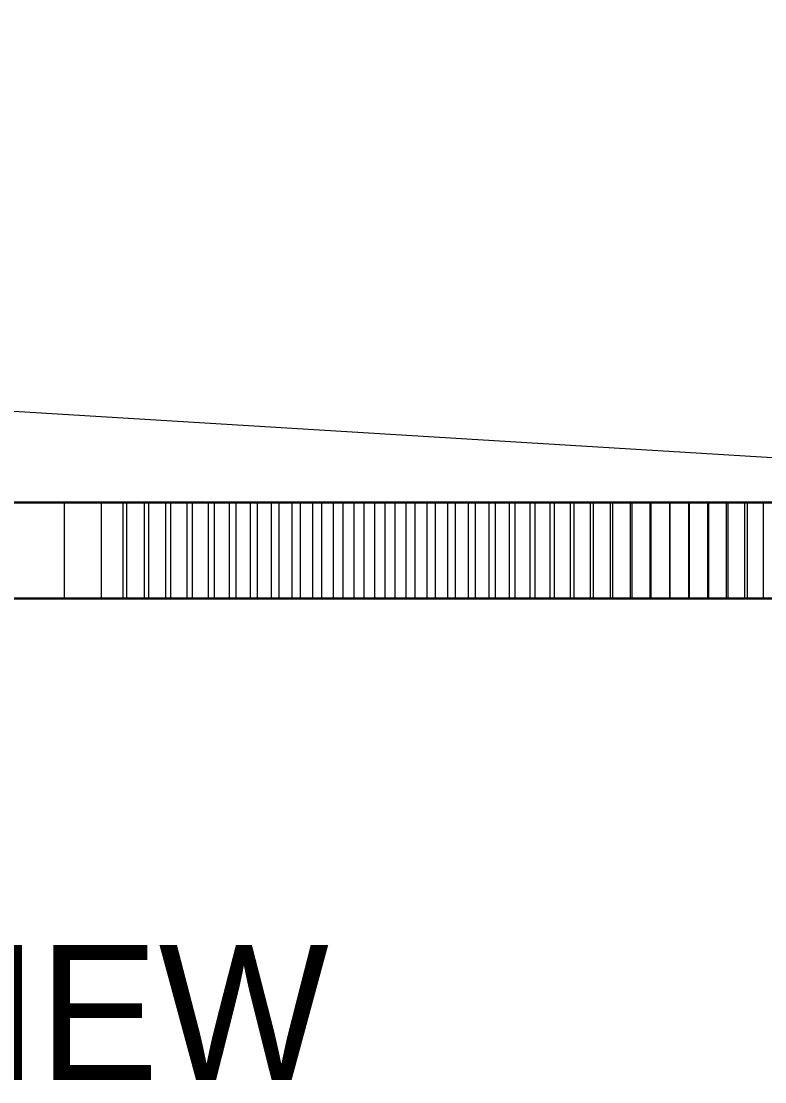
# Model space of a CAD drawing. Header units: millimetres. Extents: x 7 to 445, y 7 to 290.
# Drawn here: x 147.23 to 162.68, y 57.96 to 80 of the extents above; entities that cross this region are included whole.
import ezdxf
from ezdxf.enums import TextEntityAlignment as Align

# ---------------------------------------------------------------- set-up
doc = ezdxf.new("R2010")
doc.units = ezdxf.units.MM
doc.linetypes.add('CENTER_STD', pattern=[9, 6, -1, 1, -1])
doc.linetypes.add('DASHED_STD', pattern=[3, 2, -1])
for name, color, linetype, lineweight in [('CENTER', 7, 'CENTER_STD', 13), ('GDT', 7, 'Continuous', 20), ('HIDDEN', 7, 'DASHED_STD', 13), ('NOTES', 7, 'Continuous', 18), ('VISIBLE', 7, 'Continuous', 30)]:
    doc.layers.add(name, color=color, linetype=linetype, lineweight=lineweight)

msp = doc.modelspace()

# ---------------------------------------------------------------- linework, layer by layer
at = {"layer": 'CENTER'}
msp.add_line((30, 68), (240, 68), dxfattribs=at)
at = {"layer": 'GDT'}
msp.add_line((15, 80), (178, 70), dxfattribs=at)
at = {"layer": 'HIDDEN'}
for points in [[(204, 70), (202.27, 70), (197.167, 70), (188.946, 70), (178.021, 70), (164.938, 70), (150.354, 70), (135, 70), (119.646, 70), (105.062, 70), (91.979, 70), (81.054, 70), (72.833, 70), (67.73, 70), (66, 70)], [(72, 70), (73.58, 70), (78.239, 70), (85.745, 70), (95.72, 70), (107.665, 70), (120.981, 70), (135, 70), (149.019, 70), (162.335, 70), (174.28, 70), (184.255, 70), (191.761, 70), (196.42, 70), (198, 70)], [(198, 70), (196.42, 70), (191.761, 70), (184.255, 70), (174.28, 70), (162.335, 70), (149.019, 70), (135, 70), (120.981, 70), (107.665, 70), (95.72, 70), (85.745, 70), (78.239, 70), (73.58, 70), (72, 70)], [(149.421, 70), (149.315, 70), (149.199, 70), (149.076, 70), (148.949, 70), (148.822, 70), (148.697, 70), (148.579, 70), (148.469, 70), (148.371, 70), (148.287, 70), (148.22, 70), (148.17, 70), (148.14, 70), (148.13, 70)], [(148.13, 70), (148.135, 70), (148.149, 70), (148.172, 70), (148.205, 70), (148.246, 70), (148.294, 70), (148.351, 70), (148.414, 70), (148.484, 70), (148.558, 70), (148.638, 70), (148.72, 70), (148.805, 70), (148.892, 70)], [(148.13, 68), (148.13, 70)], [(148.892, 70), (148.892, 68)], [(148.892, 70), (148.919, 70), (148.948, 70), (148.978, 70), (149.008, 70), (149.039, 70), (149.07, 70), (149.102, 70), (149.135, 70), (149.168, 70), (149.202, 70), (149.236, 70), (149.27, 70), (149.304, 70), (149.339, 70)], [(149.339, 70), (149.339, 68)], [(149.339, 70), (149.366, 70), (149.395, 70), (149.424, 70), (149.454, 70), (149.485, 70), (149.516, 70), (149.548, 70), (149.581, 70), (149.614, 70), (149.647, 70), (149.681, 70), (149.715, 70), (149.749, 70), (149.784, 70)], [(149.421, 68), (149.421, 70)], [(149.879, 70), (149.85, 70), (149.821, 70), (149.791, 70), (149.76, 70), (149.729, 70), (149.696, 70), (149.663, 70), (149.63, 70), (149.596, 70), (149.562, 70), (149.527, 70), (149.492, 70), (149.457, 70), (149.421, 70)], [(149.784, 70), (149.784, 68)], [(149.784, 70), (149.811, 70), (149.839, 70), (149.869, 70), (149.898, 70), (149.929, 70), (149.96, 70), (149.992, 70), (150.025, 70), (150.058, 70), (150.091, 70), (150.125, 70), (150.159, 70), (150.193, 70), (150.227, 70)], [(149.879, 68), (149.879, 70)], [(150.334, 70), (150.306, 70), (150.277, 70), (150.247, 70), (150.216, 70), (150.185, 70), (150.153, 70), (150.12, 70), (150.087, 70), (150.053, 70), (150.019, 70), (149.984, 70), (149.949, 70), (149.914, 70), (149.879, 70)], [(150.227, 70), (150.227, 68)], [(150.227, 70), (150.254, 70), (150.283, 70), (150.311, 70), (150.341, 70), (150.372, 70), (150.403, 70), (150.435, 70), (150.467, 70), (150.5, 70), (150.533, 70), (150.567, 70), (150.6, 70), (150.635, 70), (150.669, 70)], [(150.334, 68), (150.334, 70)], [(150.788, 70), (150.76, 70), (150.731, 70), (150.702, 70), (150.671, 70), (150.64, 70), (150.608, 70), (150.575, 70), (150.542, 70), (150.508, 70), (150.474, 70), (150.439, 70), (150.405, 70), (150.37, 70), (150.334, 70)], [(150.669, 70), (150.669, 68)], [(150.669, 70), (150.696, 70), (150.724, 70), (150.753, 70), (150.782, 70), (150.813, 70), (150.844, 70), (150.875, 70), (150.907, 70), (150.94, 70), (150.973, 70), (151.007, 70), (151.041, 70), (151.075, 70), (151.109, 70)], [(150.788, 68), (150.788, 70)], [(151.24, 70), (151.213, 70), (151.184, 70), (151.154, 70), (151.124, 70), (151.093, 70), (151.061, 70), (151.028, 70), (150.995, 70), (150.962, 70), (150.928, 70), (150.893, 70), (150.858, 70), (150.823, 70), (150.788, 70)], [(151.109, 70), (151.109, 68)], [(151.109, 70), (151.136, 70), (151.164, 70), (151.192, 70), (151.222, 70), (151.252, 70), (151.283, 70), (151.314, 70), (151.346, 70), (151.379, 70), (151.412, 70), (151.445, 70), (151.479, 70), (151.513, 70), (151.547, 70)], [(151.24, 68), (151.24, 70)], [(151.691, 70), (151.663, 70), (151.635, 70), (151.605, 70), (151.575, 70), (151.544, 70), (151.512, 70), (151.48, 70), (151.447, 70), (151.413, 70), (151.379, 70), (151.345, 70), (151.31, 70), (151.275, 70), (151.24, 70)], [(151.547, 70), (151.547, 68)], [(151.547, 70), (151.574, 70), (151.601, 70), (151.63, 70), (151.659, 70), (151.689, 70), (151.72, 70), (151.751, 70), (151.783, 70), (151.816, 70), (151.849, 70), (151.882, 70), (151.915, 70), (151.949, 70), (151.984, 70)], [(151.691, 68), (151.691, 70)], [(152.139, 70), (152.112, 70), (152.083, 70), (152.054, 70), (152.024, 70), (151.993, 70), (151.962, 70), (151.929, 70), (151.897, 70), (151.863, 70), (151.829, 70), (151.795, 70), (151.761, 70), (151.726, 70), (151.691, 70)], [(151.984, 70), (151.984, 68)], [(151.984, 70), (152.01, 70), (152.038, 70), (152.066, 70), (152.095, 70), (152.125, 70), (152.155, 70), (152.187, 70), (152.218, 70), (152.251, 70), (152.284, 70), (152.317, 70), (152.35, 70), (152.384, 70), (152.418, 70)], [(152.139, 68), (152.139, 70)], [(152.586, 70), (152.559, 70), (152.53, 70), (152.501, 70), (152.472, 70), (152.441, 70), (152.409, 70), (152.377, 70), (152.345, 70), (152.311, 70), (152.278, 70), (152.243, 70), (152.209, 70), (152.174, 70), (152.139, 70)], [(152.418, 70), (152.418, 68)], [(152.418, 70), (152.445, 70), (152.472, 70), (152.5, 70), (152.529, 70), (152.559, 70), (152.589, 70), (152.62, 70), (152.652, 70), (152.684, 70), (152.717, 70), (152.75, 70), (152.783, 70), (152.817, 70), (152.851, 70)], [(152.586, 68), (152.586, 70)], [(153.031, 70), (153.004, 70), (152.976, 70), (152.947, 70), (152.917, 70), (152.887, 70), (152.855, 70), (152.823, 70), (152.791, 70), (152.758, 70), (152.724, 70), (152.69, 70), (152.655, 70), (152.621, 70), (152.586, 70)], [(152.851, 70), (152.851, 68)], [(152.851, 70), (152.877, 70), (152.904, 70), (152.932, 70), (152.961, 70), (152.991, 70), (153.021, 70), (153.052, 70), (153.083, 70), (153.115, 70), (153.148, 70), (153.181, 70), (153.214, 70), (153.248, 70), (153.282, 70)], [(153.031, 68), (153.031, 70)], [(153.474, 70), (153.447, 70), (153.419, 70), (153.39, 70), (153.361, 70), (153.33, 70), (153.299, 70), (153.267, 70), (153.235, 70), (153.202, 70), (153.168, 70), (153.135, 70), (153.1, 70), (153.066, 70), (153.031, 70)], [(153.282, 70), (153.282, 68)], [(153.282, 70), (153.308, 70), (153.335, 70), (153.363, 70), (153.391, 70), (153.421, 70), (153.451, 70), (153.482, 70), (153.513, 70), (153.545, 70), (153.577, 70), (153.61, 70), (153.644, 70), (153.677, 70), (153.711, 70)], [(153.474, 68), (153.474, 70)], [(153.915, 70), (153.888, 70), (153.861, 70), (153.832, 70), (153.803, 70), (153.772, 70), (153.741, 70), (153.71, 70), (153.677, 70), (153.645, 70), (153.611, 70), (153.577, 70), (153.543, 70), (153.509, 70), (153.474, 70)], [(153.711, 70), (153.711, 68)], [(153.711, 70), (153.737, 70), (153.764, 70), (153.791, 70), (153.82, 70), (153.849, 70), (153.879, 70), (153.91, 70), (153.941, 70), (153.973, 70), (154.005, 70), (154.038, 70), (154.071, 70), (154.104, 70), (154.138, 70)], [(153.915, 68), (153.915, 70)], [(154.354, 70), (154.328, 70), (154.3, 70), (154.272, 70), (154.243, 70), (154.213, 70), (154.182, 70), (154.15, 70), (154.118, 70), (154.085, 70), (154.052, 70), (154.018, 70), (153.984, 70), (153.95, 70), (153.915, 70)], [(154.138, 70), (154.138, 68)], [(154.138, 70), (154.164, 70), (154.19, 70), (154.218, 70), (154.246, 70), (154.275, 70), (154.305, 70), (154.336, 70), (154.367, 70), (154.398, 70), (154.431, 70), (154.463, 70), (154.496, 70), (154.53, 70), (154.564, 70)], [(154.354, 68), (154.354, 70)], [(154.792, 70), (154.765, 70), (154.738, 70), (154.71, 70), (154.681, 70), (154.651, 70), (154.62, 70), (154.589, 70), (154.557, 70), (154.524, 70), (154.491, 70), (154.457, 70), (154.423, 70), (154.389, 70), (154.354, 70)], [(154.564, 70), (154.564, 68)], [(154.564, 70), (154.589, 70), (154.615, 70), (154.643, 70), (154.671, 70), (154.7, 70), (154.729, 70), (154.76, 70), (154.791, 70), (154.822, 70), (154.854, 70), (154.887, 70), (154.92, 70), (154.953, 70), (154.987, 70)], [(154.792, 68), (154.792, 70)], [(155.227, 70), (155.201, 70), (155.174, 70), (155.146, 70), (155.117, 70), (155.087, 70), (155.057, 70), (155.025, 70), (154.993, 70), (154.961, 70), (154.928, 70), (154.894, 70), (154.86, 70), (154.826, 70), (154.792, 70)], [(154.987, 70), (154.987, 68)], [(154.987, 70), (155.012, 70), (155.038, 70), (155.065, 70), (155.093, 70), (155.122, 70), (155.152, 70), (155.182, 70), (155.213, 70), (155.244, 70), (155.276, 70), (155.309, 70), (155.342, 70), (155.375, 70), (155.408, 70)], [(155.227, 68), (155.227, 70)], [(155.66, 70), (155.635, 70), (155.608, 70), (155.58, 70), (155.551, 70), (155.521, 70), (155.491, 70), (155.46, 70), (155.428, 70), (155.396, 70), (155.363, 70), (155.329, 70), (155.296, 70), (155.261, 70), (155.227, 70)], [(155.408, 70), (155.408, 68)], [(155.408, 70), (155.433, 70), (155.459, 70), (155.486, 70), (155.514, 70), (155.543, 70), (155.572, 70), (155.602, 70), (155.633, 70), (155.664, 70), (155.696, 70), (155.728, 70), (155.761, 70), (155.794, 70), (155.828, 70)], [(155.66, 68), (155.66, 70)], [(156.092, 70), (156.066, 70), (156.039, 70), (156.012, 70), (155.983, 70), (155.954, 70), (155.924, 70), (155.893, 70), (155.861, 70), (155.829, 70), (155.796, 70), (155.763, 70), (155.729, 70), (155.695, 70), (155.66, 70)], [(155.828, 70), (155.828, 68)], [(155.828, 70), (155.853, 70), (155.878, 70), (155.905, 70), (155.933, 70), (155.961, 70), (155.991, 70), (156.02, 70), (156.051, 70), (156.082, 70), (156.114, 70), (156.146, 70), (156.179, 70), (156.212, 70), (156.245, 70)], [(156.092, 68), (156.092, 70)], [(156.521, 70), (156.496, 70), (156.469, 70), (156.442, 70), (156.413, 70), (156.384, 70), (156.354, 70), (156.323, 70), (156.292, 70), (156.26, 70), (156.227, 70), (156.194, 70), (156.16, 70), (156.126, 70), (156.092, 70)], [(156.245, 70), (156.245, 68)], [(156.245, 70), (156.27, 70), (156.296, 70), (156.322, 70), (156.35, 70), (156.378, 70), (156.407, 70), (156.437, 70), (156.467, 70), (156.498, 70), (156.53, 70), (156.562, 70), (156.595, 70), (156.627, 70), (156.661, 70)], [(156.521, 68), (156.521, 70)], [(156.949, 70), (156.923, 70), (156.897, 70), (156.87, 70), (156.842, 70), (156.813, 70), (156.783, 70), (156.752, 70), (156.721, 70), (156.689, 70), (156.656, 70), (156.623, 70), (156.589, 70), (156.556, 70), (156.521, 70)], [(156.661, 70), (156.661, 68)], [(156.661, 70), (156.685, 70), (156.711, 70), (156.737, 70), (156.764, 70), (156.792, 70), (156.821, 70), (156.851, 70), (156.881, 70), (156.912, 70), (156.944, 70), (156.976, 70), (157.008, 70), (157.041, 70), (157.074, 70)], [(156.949, 68), (156.949, 70)], [(157.374, 70), (157.349, 70), (157.323, 70), (157.296, 70), (157.268, 70), (157.239, 70), (157.209, 70), (157.179, 70), (157.147, 70), (157.116, 70), (157.083, 70), (157.05, 70), (157.017, 70), (156.983, 70), (156.949, 70)], [(157.074, 70), (157.074, 68)], [(157.074, 70), (157.098, 70), (157.124, 70), (157.15, 70), (157.177, 70), (157.205, 70), (157.234, 70), (157.263, 70), (157.293, 70), (157.324, 70), (157.356, 70), (157.387, 70), (157.42, 70), (157.453, 70), (157.486, 70)], [(157.374, 68), (157.374, 70)], [(157.798, 70), (157.773, 70), (157.747, 70), (157.72, 70), (157.692, 70), (157.663, 70), (157.634, 70), (157.603, 70), (157.572, 70), (157.54, 70), (157.508, 70), (157.475, 70), (157.442, 70), (157.408, 70), (157.374, 70)], [(157.486, 70), (157.486, 68)], [(157.486, 70), (157.51, 70), (157.535, 70), (157.561, 70), (157.588, 70), (157.616, 70), (157.644, 70), (157.673, 70), (157.703, 70), (157.734, 70), (157.765, 70), (157.797, 70), (157.829, 70), (157.862, 70), (157.895, 70)], [(157.798, 68), (157.798, 70)], [(158.219, 70), (158.194, 70), (158.168, 70), (158.142, 70), (158.114, 70), (158.085, 70), (158.056, 70), (158.026, 70), (157.995, 70), (157.963, 70), (157.931, 70), (157.898, 70), (157.865, 70), (157.832, 70), (157.798, 70)], [(157.895, 70), (157.895, 68)], [(157.895, 70), (157.919, 70), (157.944, 70), (157.97, 70), (157.996, 70), (158.024, 70), (158.052, 70), (158.082, 70), (158.111, 70), (158.142, 70), (158.173, 70), (158.205, 70), (158.237, 70), (158.269, 70), (158.302, 70)], [(158.219, 68), (158.219, 70)], [(158.638, 70), (158.613, 70), (158.588, 70), (158.561, 70), (158.534, 70), (158.505, 70), (158.476, 70), (158.446, 70), (158.415, 70), (158.384, 70), (158.352, 70), (158.319, 70), (158.286, 70), (158.253, 70), (158.219, 70)], [(158.302, 70), (158.302, 68)], [(158.302, 70), (158.326, 70), (158.351, 70), (158.376, 70), (158.403, 70), (158.43, 70), (158.459, 70), (158.488, 70), (158.517, 70), (158.548, 70), (158.579, 70), (158.61, 70), (158.642, 70), (158.675, 70), (158.707, 70)], [(158.638, 68), (158.638, 70)], [(159.055, 70), (159.031, 70), (159.005, 70), (158.979, 70), (158.952, 70), (158.923, 70), (158.894, 70), (158.864, 70), (158.834, 70), (158.803, 70), (158.771, 70), (158.738, 70), (158.705, 70), (158.672, 70), (158.638, 70)], [(158.707, 70), (158.707, 68)], [(158.707, 70), (158.731, 70), (158.755, 70), (158.781, 70), (158.807, 70), (158.835, 70), (158.863, 70), (158.892, 70), (158.921, 70), (158.951, 70), (158.982, 70), (159.014, 70), (159.045, 70), (159.078, 70), (159.11, 70)], [(159.055, 68), (159.055, 70)], [(159.47, 70), (159.446, 70), (159.421, 70), (159.394, 70), (159.367, 70), (159.339, 70), (159.31, 70), (159.281, 70), (159.25, 70), (159.219, 70), (159.187, 70), (159.155, 70), (159.122, 70), (159.089, 70), (159.055, 70)], [(159.11, 70), (159.11, 68)], [(159.11, 70), (159.134, 70), (159.158, 70), (159.183, 70), (159.21, 70), (159.237, 70), (159.265, 70), (159.293, 70), (159.323, 70), (159.353, 70), (159.384, 70), (159.415, 70), (159.447, 70), (159.479, 70), (159.511, 70)], [(159.47, 68), (159.47, 70)], [(159.883, 70), (159.859, 70), (159.834, 70), (159.808, 70), (159.781, 70), (159.753, 70), (159.724, 70), (159.695, 70), (159.664, 70), (159.633, 70), (159.602, 70), (159.57, 70), (159.537, 70), (159.504, 70), (159.47, 70)], [(159.511, 70), (159.511, 68)], [(159.511, 70), (159.535, 70), (159.559, 70), (159.584, 70), (159.61, 70), (159.637, 70), (159.665, 70), (159.693, 70), (159.722, 70), (159.752, 70), (159.783, 70), (159.814, 70), (159.846, 70), (159.878, 70), (159.91, 70)], [(159.883, 68), (159.883, 70)], [(160.293, 70), (160.27, 70), (160.245, 70), (160.219, 70), (160.192, 70), (160.165, 70), (160.136, 70), (160.107, 70), (160.076, 70), (160.046, 70), (160.014, 70), (159.982, 70), (159.949, 70), (159.916, 70), (159.883, 70)], [(159.91, 70), (159.91, 68)], [(159.91, 70), (159.933, 70), (159.957, 70), (159.982, 70), (160.008, 70), (160.035, 70), (160.062, 70), (160.091, 70), (160.12, 70), (160.149, 70), (160.18, 70), (160.211, 70), (160.242, 70), (160.274, 70), (160.307, 70)], [(160.293, 68), (160.293, 70)], [(160.702, 70), (160.678, 70), (160.654, 70), (160.628, 70), (160.601, 70), (160.574, 70), (160.545, 70), (160.516, 70), (160.486, 70), (160.456, 70), (160.424, 70), (160.392, 70), (160.36, 70), (160.327, 70), (160.293, 70)], [(160.307, 70), (160.307, 68)], [(160.307, 70), (160.33, 70), (160.353, 70), (160.378, 70), (160.404, 70), (160.43, 70), (160.458, 70), (160.486, 70), (160.515, 70), (160.544, 70), (160.575, 70), (160.606, 70), (160.637, 70), (160.669, 70), (160.701, 70)], [(160.701, 70), (160.701, 68)], [(160.701, 70), (160.724, 70), (160.747, 70), (160.772, 70), (160.797, 70), (160.824, 70), (160.851, 70), (160.879, 70), (160.908, 70), (160.937, 70), (160.967, 70), (160.998, 70), (161.029, 70), (161.061, 70), (161.093, 70)], [(160.702, 68), (160.702, 70)], [(161.108, 70), (161.085, 70), (161.06, 70), (161.035, 70), (161.008, 70), (160.981, 70), (160.953, 70), (160.924, 70), (160.894, 70), (160.863, 70), (160.832, 70), (160.8, 70), (160.768, 70), (160.735, 70), (160.702, 70)], [(161.093, 70), (161.093, 68)], [(161.093, 70), (161.116, 70), (161.139, 70), (161.164, 70), (161.189, 70), (161.215, 70), (161.242, 70), (161.27, 70), (161.299, 70), (161.328, 70), (161.358, 70), (161.389, 70), (161.42, 70), (161.451, 70), (161.483, 70)], [(161.108, 68), (161.108, 70)], [(161.512, 70), (161.489, 70), (161.465, 70), (161.439, 70), (161.413, 70), (161.386, 70), (161.358, 70), (161.329, 70), (161.299, 70), (161.269, 70), (161.238, 70), (161.206, 70), (161.174, 70), (161.141, 70), (161.108, 70)], [(161.483, 70), (161.483, 68)], [(161.483, 70), (161.506, 70), (161.529, 70), (161.553, 70), (161.578, 70), (161.604, 70), (161.631, 70), (161.659, 70), (161.687, 70), (161.716, 70), (161.746, 70), (161.777, 70), (161.808, 70), (161.839, 70), (161.871, 70)], [(161.512, 68), (161.512, 70)], [(161.914, 70), (161.891, 70), (161.867, 70), (161.842, 70), (161.816, 70), (161.789, 70), (161.761, 70), (161.732, 70), (161.703, 70), (161.672, 70), (161.641, 70), (161.61, 70), (161.578, 70), (161.545, 70), (161.512, 70)], [(161.871, 70), (161.871, 68)], [(161.871, 70), (161.893, 70), (161.916, 70), (161.94, 70), (161.965, 70), (161.991, 70), (162.018, 70), (162.045, 70), (162.074, 70), (162.103, 70), (162.132, 70), (162.163, 70), (162.193, 70), (162.225, 70), (162.257, 70)], [(161.914, 68), (161.914, 70)], [(162.313, 70), (162.291, 70), (162.267, 70), (162.242, 70), (162.216, 70), (162.189, 70), (162.161, 70), (162.133, 70), (162.104, 70), (162.073, 70), (162.043, 70), (162.011, 70), (161.979, 70), (161.947, 70), (161.914, 70)], [(162.257, 70), (162.257, 68)], [(162.257, 70), (162.279, 70), (162.301, 70), (162.325, 70), (162.35, 70), (162.375, 70), (162.402, 70), (162.429, 70), (162.458, 70), (162.486, 70), (162.516, 70), (162.546, 70), (162.577, 70), (162.608, 70), (162.64, 70)], [(162.313, 68), (162.313, 70)], [(162.71, 70), (162.688, 70), (162.664, 70), (162.64, 70), (162.614, 70), (162.587, 70), (162.56, 70), (162.531, 70), (162.502, 70), (162.472, 70), (162.442, 70), (162.41, 70), (162.378, 70), (162.346, 70), (162.313, 70)], [(162.64, 70), (162.64, 68)], [(162.64, 70), (162.662, 70), (162.684, 70), (162.708, 70), (162.732, 70), (162.758, 70), (162.784, 70), (162.811, 70), (162.839, 70), (162.868, 70), (162.897, 70), (162.928, 70), (162.958, 70), (162.989, 70), (163.021, 70)], [(66, 68), (67.73, 68), (72.833, 68), (81.054, 68), (91.979, 68), (105.062, 68), (119.646, 68), (135, 68), (150.354, 68), (164.938, 68), (178.021, 68), (188.946, 68), (197.167, 68), (202.27, 68), (204, 68)], [(72, 68), (73.58, 68), (78.239, 68), (85.745, 68), (95.72, 68), (107.665, 68), (120.981, 68), (135, 68), (149.019, 68), (162.335, 68), (174.28, 68), (184.255, 68), (191.761, 68), (196.42, 68), (198, 68)], [(198, 68), (196.42, 68), (191.761, 68), (184.255, 68), (174.28, 68), (162.335, 68), (149.019, 68), (135, 68), (120.981, 68), (107.665, 68), (95.72, 68), (85.745, 68), (78.239, 68), (73.58, 68), (72, 68)], [(148.892, 68), (148.805, 68), (148.72, 68), (148.638, 68), (148.558, 68), (148.484, 68), (148.414, 68), (148.351, 68), (148.294, 68), (148.246, 68), (148.205, 68), (148.172, 68), (148.149, 68), (148.135, 68), (148.13, 68)], [(148.13, 68), (148.14, 68), (148.17, 68), (148.22, 68), (148.287, 68), (148.371, 68), (148.469, 68), (148.579, 68), (148.697, 68), (148.822, 68), (148.949, 68), (149.076, 68), (149.199, 68), (149.315, 68), (149.421, 68)], [(149.339, 68), (149.304, 68), (149.27, 68), (149.236, 68), (149.202, 68), (149.168, 68), (149.135, 68), (149.102, 68), (149.07, 68), (149.039, 68), (149.008, 68), (148.978, 68), (148.948, 68), (148.919, 68), (148.892, 68)], [(149.784, 68), (149.749, 68), (149.715, 68), (149.681, 68), (149.647, 68), (149.614, 68), (149.581, 68), (149.548, 68), (149.516, 68), (149.485, 68), (149.454, 68), (149.424, 68), (149.395, 68), (149.366, 68), (149.339, 68)], [(149.421, 68), (149.457, 68), (149.492, 68), (149.527, 68), (149.562, 68), (149.596, 68), (149.63, 68), (149.663, 68), (149.696, 68), (149.729, 68), (149.76, 68), (149.791, 68), (149.821, 68), (149.85, 68), (149.879, 68)], [(150.227, 68), (150.193, 68), (150.159, 68), (150.125, 68), (150.091, 68), (150.058, 68), (150.025, 68), (149.992, 68), (149.96, 68), (149.929, 68), (149.898, 68), (149.869, 68), (149.839, 68), (149.811, 68), (149.784, 68)], [(149.879, 68), (149.914, 68), (149.949, 68), (149.984, 68), (150.019, 68), (150.053, 68), (150.087, 68), (150.12, 68), (150.153, 68), (150.185, 68), (150.216, 68), (150.247, 68), (150.277, 68), (150.306, 68), (150.334, 68)], [(150.669, 68), (150.635, 68), (150.6, 68), (150.567, 68), (150.533, 68), (150.5, 68), (150.467, 68), (150.435, 68), (150.403, 68), (150.372, 68), (150.341, 68), (150.311, 68), (150.283, 68), (150.254, 68), (150.227, 68)], [(150.334, 68), (150.37, 68), (150.405, 68), (150.439, 68), (150.474, 68), (150.508, 68), (150.542, 68), (150.575, 68), (150.608, 68), (150.64, 68), (150.671, 68), (150.702, 68), (150.731, 68), (150.76, 68), (150.788, 68)], [(151.109, 68), (151.075, 68), (151.041, 68), (151.007, 68), (150.973, 68), (150.94, 68), (150.907, 68), (150.875, 68), (150.844, 68), (150.813, 68), (150.782, 68), (150.753, 68), (150.724, 68), (150.696, 68), (150.669, 68)], [(150.788, 68), (150.823, 68), (150.858, 68), (150.893, 68), (150.928, 68), (150.962, 68), (150.995, 68), (151.028, 68), (151.061, 68), (151.093, 68), (151.124, 68), (151.154, 68), (151.184, 68), (151.213, 68), (151.24, 68)], [(151.547, 68), (151.513, 68), (151.479, 68), (151.445, 68), (151.412, 68), (151.379, 68), (151.346, 68), (151.314, 68), (151.283, 68), (151.252, 68), (151.222, 68), (151.192, 68), (151.164, 68), (151.136, 68), (151.109, 68)], [(151.24, 68), (151.275, 68), (151.31, 68), (151.345, 68), (151.379, 68), (151.413, 68), (151.447, 68), (151.48, 68), (151.512, 68), (151.544, 68), (151.575, 68), (151.605, 68), (151.635, 68), (151.663, 68), (151.691, 68)], [(151.984, 68), (151.949, 68), (151.915, 68), (151.882, 68), (151.849, 68), (151.816, 68), (151.783, 68), (151.751, 68), (151.72, 68), (151.689, 68), (151.659, 68), (151.63, 68), (151.601, 68), (151.574, 68), (151.547, 68)], [(151.691, 68), (151.726, 68), (151.761, 68), (151.795, 68), (151.829, 68), (151.863, 68), (151.897, 68), (151.929, 68), (151.962, 68), (151.993, 68), (152.024, 68), (152.054, 68), (152.083, 68), (152.112, 68), (152.139, 68)], [(152.418, 68), (152.384, 68), (152.35, 68), (152.317, 68), (152.284, 68), (152.251, 68), (152.218, 68), (152.187, 68), (152.155, 68), (152.125, 68), (152.095, 68), (152.066, 68), (152.038, 68), (152.01, 68), (151.984, 68)], [(152.139, 68), (152.174, 68), (152.209, 68), (152.243, 68), (152.278, 68), (152.311, 68), (152.345, 68), (152.377, 68), (152.409, 68), (152.441, 68), (152.472, 68), (152.501, 68), (152.53, 68), (152.559, 68), (152.586, 68)], [(152.851, 68), (152.817, 68), (152.783, 68), (152.75, 68), (152.717, 68), (152.684, 68), (152.652, 68), (152.62, 68), (152.589, 68), (152.559, 68), (152.529, 68), (152.5, 68), (152.472, 68), (152.445, 68), (152.418, 68)], [(152.586, 68), (152.621, 68), (152.655, 68), (152.69, 68), (152.724, 68), (152.758, 68), (152.791, 68), (152.823, 68), (152.855, 68), (152.887, 68), (152.917, 68), (152.947, 68), (152.976, 68), (153.004, 68), (153.031, 68)], [(153.282, 68), (153.248, 68), (153.214, 68), (153.181, 68), (153.148, 68), (153.115, 68), (153.083, 68), (153.052, 68), (153.021, 68), (152.991, 68), (152.961, 68), (152.932, 68), (152.904, 68), (152.877, 68), (152.851, 68)], [(153.031, 68), (153.066, 68), (153.1, 68), (153.135, 68), (153.168, 68), (153.202, 68), (153.235, 68), (153.267, 68), (153.299, 68), (153.33, 68), (153.361, 68), (153.39, 68), (153.419, 68), (153.447, 68), (153.474, 68)], [(153.711, 68), (153.677, 68), (153.644, 68), (153.61, 68), (153.577, 68), (153.545, 68), (153.513, 68), (153.482, 68), (153.451, 68), (153.421, 68), (153.391, 68), (153.363, 68), (153.335, 68), (153.308, 68), (153.282, 68)], [(153.474, 68), (153.509, 68), (153.543, 68), (153.577, 68), (153.611, 68), (153.645, 68), (153.677, 68), (153.71, 68), (153.741, 68), (153.772, 68), (153.803, 68), (153.832, 68), (153.861, 68), (153.888, 68), (153.915, 68)], [(154.138, 68), (154.104, 68), (154.071, 68), (154.038, 68), (154.005, 68), (153.973, 68), (153.941, 68), (153.91, 68), (153.879, 68), (153.849, 68), (153.82, 68), (153.791, 68), (153.764, 68), (153.737, 68), (153.711, 68)], [(153.915, 68), (153.95, 68), (153.984, 68), (154.018, 68), (154.052, 68), (154.085, 68), (154.118, 68), (154.15, 68), (154.182, 68), (154.213, 68), (154.243, 68), (154.272, 68), (154.3, 68), (154.328, 68), (154.354, 68)], [(154.564, 68), (154.53, 68), (154.496, 68), (154.463, 68), (154.431, 68), (154.398, 68), (154.367, 68), (154.336, 68), (154.305, 68), (154.275, 68), (154.246, 68), (154.218, 68), (154.19, 68), (154.164, 68), (154.138, 68)], [(154.354, 68), (154.389, 68), (154.423, 68), (154.457, 68), (154.491, 68), (154.524, 68), (154.557, 68), (154.589, 68), (154.62, 68), (154.651, 68), (154.681, 68), (154.71, 68), (154.738, 68), (154.765, 68), (154.792, 68)], [(154.987, 68), (154.953, 68), (154.92, 68), (154.887, 68), (154.854, 68), (154.822, 68), (154.791, 68), (154.76, 68), (154.729, 68), (154.7, 68), (154.671, 68), (154.643, 68), (154.615, 68), (154.589, 68), (154.564, 68)], [(154.792, 68), (154.826, 68), (154.86, 68), (154.894, 68), (154.928, 68), (154.961, 68), (154.993, 68), (155.025, 68), (155.057, 68), (155.087, 68), (155.117, 68), (155.146, 68), (155.174, 68), (155.201, 68), (155.227, 68)], [(155.408, 68), (155.375, 68), (155.342, 68), (155.309, 68), (155.276, 68), (155.244, 68), (155.213, 68), (155.182, 68), (155.152, 68), (155.122, 68), (155.093, 68), (155.065, 68), (155.038, 68), (155.012, 68), (154.987, 68)], [(155.227, 68), (155.261, 68), (155.296, 68), (155.329, 68), (155.363, 68), (155.396, 68), (155.428, 68), (155.46, 68), (155.491, 68), (155.521, 68), (155.551, 68), (155.58, 68), (155.608, 68), (155.635, 68), (155.66, 68)], [(155.828, 68), (155.794, 68), (155.761, 68), (155.728, 68), (155.696, 68), (155.664, 68), (155.633, 68), (155.602, 68), (155.572, 68), (155.543, 68), (155.514, 68), (155.486, 68), (155.459, 68), (155.433, 68), (155.408, 68)], [(155.66, 68), (155.695, 68), (155.729, 68), (155.763, 68), (155.796, 68), (155.829, 68), (155.861, 68), (155.893, 68), (155.924, 68), (155.954, 68), (155.983, 68), (156.012, 68), (156.039, 68), (156.066, 68), (156.092, 68)], [(156.245, 68), (156.212, 68), (156.179, 68), (156.146, 68), (156.114, 68), (156.082, 68), (156.051, 68), (156.02, 68), (155.991, 68), (155.961, 68), (155.933, 68), (155.905, 68), (155.878, 68), (155.853, 68), (155.828, 68)], [(156.092, 68), (156.126, 68), (156.16, 68), (156.194, 68), (156.227, 68), (156.26, 68), (156.292, 68), (156.323, 68), (156.354, 68), (156.384, 68), (156.413, 68), (156.442, 68), (156.469, 68), (156.496, 68), (156.521, 68)], [(156.661, 68), (156.627, 68), (156.595, 68), (156.562, 68), (156.53, 68), (156.498, 68), (156.467, 68), (156.437, 68), (156.407, 68), (156.378, 68), (156.35, 68), (156.322, 68), (156.296, 68), (156.27, 68), (156.245, 68)], [(156.521, 68), (156.556, 68), (156.589, 68), (156.623, 68), (156.656, 68), (156.689, 68), (156.721, 68), (156.752, 68), (156.783, 68), (156.813, 68), (156.842, 68), (156.87, 68), (156.897, 68), (156.923, 68), (156.949, 68)], [(157.074, 68), (157.041, 68), (157.008, 68), (156.976, 68), (156.944, 68), (156.912, 68), (156.881, 68), (156.851, 68), (156.821, 68), (156.792, 68), (156.764, 68), (156.737, 68), (156.711, 68), (156.685, 68), (156.661, 68)], [(156.949, 68), (156.983, 68), (157.017, 68), (157.05, 68), (157.083, 68), (157.116, 68), (157.147, 68), (157.179, 68), (157.209, 68), (157.239, 68), (157.268, 68), (157.296, 68), (157.323, 68), (157.349, 68), (157.374, 68)], [(157.486, 68), (157.453, 68), (157.42, 68), (157.387, 68), (157.356, 68), (157.324, 68), (157.293, 68), (157.263, 68), (157.234, 68), (157.205, 68), (157.177, 68), (157.15, 68), (157.124, 68), (157.098, 68), (157.074, 68)], [(157.374, 68), (157.408, 68), (157.442, 68), (157.475, 68), (157.508, 68), (157.54, 68), (157.572, 68), (157.603, 68), (157.634, 68), (157.663, 68), (157.692, 68), (157.72, 68), (157.747, 68), (157.773, 68), (157.798, 68)], [(157.895, 68), (157.862, 68), (157.829, 68), (157.797, 68), (157.765, 68), (157.734, 68), (157.703, 68), (157.673, 68), (157.644, 68), (157.616, 68), (157.588, 68), (157.561, 68), (157.535, 68), (157.51, 68), (157.486, 68)], [(157.798, 68), (157.832, 68), (157.865, 68), (157.898, 68), (157.931, 68), (157.963, 68), (157.995, 68), (158.026, 68), (158.056, 68), (158.085, 68), (158.114, 68), (158.142, 68), (158.168, 68), (158.194, 68), (158.219, 68)], [(158.302, 68), (158.269, 68), (158.237, 68), (158.205, 68), (158.173, 68), (158.142, 68), (158.111, 68), (158.082, 68), (158.052, 68), (158.024, 68), (157.996, 68), (157.97, 68), (157.944, 68), (157.919, 68), (157.895, 68)], [(158.219, 68), (158.253, 68), (158.286, 68), (158.319, 68), (158.352, 68), (158.384, 68), (158.415, 68), (158.446, 68), (158.476, 68), (158.505, 68), (158.534, 68), (158.561, 68), (158.588, 68), (158.613, 68), (158.638, 68)], [(158.707, 68), (158.675, 68), (158.642, 68), (158.61, 68), (158.579, 68), (158.548, 68), (158.517, 68), (158.488, 68), (158.459, 68), (158.43, 68), (158.403, 68), (158.376, 68), (158.351, 68), (158.326, 68), (158.302, 68)], [(158.638, 68), (158.672, 68), (158.705, 68), (158.738, 68), (158.771, 68), (158.803, 68), (158.834, 68), (158.864, 68), (158.894, 68), (158.923, 68), (158.952, 68), (158.979, 68), (159.005, 68), (159.031, 68), (159.055, 68)], [(159.11, 68), (159.078, 68), (159.045, 68), (159.014, 68), (158.982, 68), (158.951, 68), (158.921, 68), (158.892, 68), (158.863, 68), (158.835, 68), (158.807, 68), (158.781, 68), (158.755, 68), (158.731, 68), (158.707, 68)], [(159.055, 68), (159.089, 68), (159.122, 68), (159.155, 68), (159.187, 68), (159.219, 68), (159.25, 68), (159.281, 68), (159.31, 68), (159.339, 68), (159.367, 68), (159.394, 68), (159.421, 68), (159.446, 68), (159.47, 68)], [(159.511, 68), (159.479, 68), (159.447, 68), (159.415, 68), (159.384, 68), (159.353, 68), (159.323, 68), (159.293, 68), (159.265, 68), (159.237, 68), (159.21, 68), (159.183, 68), (159.158, 68), (159.134, 68), (159.11, 68)], [(159.47, 68), (159.504, 68), (159.537, 68), (159.57, 68), (159.602, 68), (159.633, 68), (159.664, 68), (159.695, 68), (159.724, 68), (159.753, 68), (159.781, 68), (159.808, 68), (159.834, 68), (159.859, 68), (159.883, 68)], [(159.91, 68), (159.878, 68), (159.846, 68), (159.814, 68), (159.783, 68), (159.752, 68), (159.722, 68), (159.693, 68), (159.665, 68), (159.637, 68), (159.61, 68), (159.584, 68), (159.559, 68), (159.535, 68), (159.511, 68)], [(159.883, 68), (159.916, 68), (159.949, 68), (159.982, 68), (160.014, 68), (160.046, 68), (160.076, 68), (160.107, 68), (160.136, 68), (160.165, 68), (160.192, 68), (160.219, 68), (160.245, 68), (160.27, 68), (160.293, 68)], [(160.307, 68), (160.274, 68), (160.242, 68), (160.211, 68), (160.18, 68), (160.149, 68), (160.12, 68), (160.091, 68), (160.062, 68), (160.035, 68), (160.008, 68), (159.982, 68), (159.957, 68), (159.933, 68), (159.91, 68)], [(160.293, 68), (160.327, 68), (160.36, 68), (160.392, 68), (160.424, 68), (160.456, 68), (160.486, 68), (160.516, 68), (160.545, 68), (160.574, 68), (160.601, 68), (160.628, 68), (160.654, 68), (160.678, 68), (160.702, 68)], [(160.701, 68), (160.669, 68), (160.637, 68), (160.606, 68), (160.575, 68), (160.544, 68), (160.515, 68), (160.486, 68), (160.458, 68), (160.43, 68), (160.404, 68), (160.378, 68), (160.353, 68), (160.33, 68), (160.307, 68)], [(161.093, 68), (161.061, 68), (161.029, 68), (160.998, 68), (160.967, 68), (160.937, 68), (160.908, 68), (160.879, 68), (160.851, 68), (160.824, 68), (160.797, 68), (160.772, 68), (160.747, 68), (160.724, 68), (160.701, 68)], [(160.702, 68), (160.735, 68), (160.768, 68), (160.8, 68), (160.832, 68), (160.863, 68), (160.894, 68), (160.924, 68), (160.953, 68), (160.981, 68), (161.008, 68), (161.035, 68), (161.06, 68), (161.085, 68), (161.108, 68)], [(161.483, 68), (161.451, 68), (161.42, 68), (161.389, 68), (161.358, 68), (161.328, 68), (161.299, 68), (161.27, 68), (161.242, 68), (161.215, 68), (161.189, 68), (161.164, 68), (161.139, 68), (161.116, 68), (161.093, 68)], [(161.108, 68), (161.141, 68), (161.174, 68), (161.206, 68), (161.238, 68), (161.269, 68), (161.299, 68), (161.329, 68), (161.358, 68), (161.386, 68), (161.413, 68), (161.439, 68), (161.465, 68), (161.489, 68), (161.512, 68)], [(161.871, 68), (161.839, 68), (161.808, 68), (161.777, 68), (161.746, 68), (161.716, 68), (161.687, 68), (161.659, 68), (161.631, 68), (161.604, 68), (161.578, 68), (161.553, 68), (161.529, 68), (161.506, 68), (161.483, 68)], [(161.512, 68), (161.545, 68), (161.578, 68), (161.61, 68), (161.641, 68), (161.672, 68), (161.703, 68), (161.732, 68), (161.761, 68), (161.789, 68), (161.816, 68), (161.842, 68), (161.867, 68), (161.891, 68), (161.914, 68)], [(162.257, 68), (162.225, 68), (162.193, 68), (162.163, 68), (162.132, 68), (162.103, 68), (162.074, 68), (162.045, 68), (162.018, 68), (161.991, 68), (161.965, 68), (161.94, 68), (161.916, 68), (161.893, 68), (161.871, 68)], [(161.914, 68), (161.947, 68), (161.979, 68), (162.011, 68), (162.043, 68), (162.073, 68), (162.104, 68), (162.133, 68), (162.161, 68), (162.189, 68), (162.216, 68), (162.242, 68), (162.267, 68), (162.291, 68), (162.313, 68)], [(162.64, 68), (162.608, 68), (162.577, 68), (162.546, 68), (162.516, 68), (162.486, 68), (162.458, 68), (162.429, 68), (162.402, 68), (162.375, 68), (162.35, 68), (162.325, 68), (162.301, 68), (162.279, 68), (162.257, 68)], [(162.313, 68), (162.346, 68), (162.378, 68), (162.41, 68), (162.442, 68), (162.472, 68), (162.502, 68), (162.531, 68), (162.56, 68), (162.587, 68), (162.614, 68), (162.64, 68), (162.664, 68), (162.688, 68), (162.71, 68)], [(163.021, 68), (162.989, 68), (162.958, 68), (162.928, 68), (162.897, 68), (162.868, 68), (162.839, 68), (162.811, 68), (162.784, 68), (162.758, 68), (162.732, 68), (162.708, 68), (162.684, 68), (162.662, 68), (162.64, 68)]]:
    msp.add_lwpolyline(points, dxfattribs=at)
at = {"layer": 'VISIBLE'}
for points in [[(66, 70), (67.73, 70), (72.833, 70), (81.054, 70), (91.979, 70), (105.062, 70), (119.646, 70), (135, 70), (150.354, 70), (164.938, 70), (178.021, 70), (188.946, 70), (197.167, 70), (202.27, 70), (204, 70)], [(204, 68), (202.27, 68), (197.167, 68), (188.946, 68), (178.021, 68), (164.938, 68), (150.354, 68), (135, 68), (119.646, 68), (105.062, 68), (91.979, 68), (81.054, 68), (72.833, 68), (67.73, 68), (66, 68)]]:
    msp.add_lwpolyline(points, dxfattribs=at)

# ---------------------------------------------------------------- texts
at = {"layer": 'NOTES'}
msp.add_text('FRONT / EDGE VIEW', height=2.8, dxfattribs=at).set_placement((135, 58), align=Align.CENTER)

doc.saveas('drawing.dxf')
